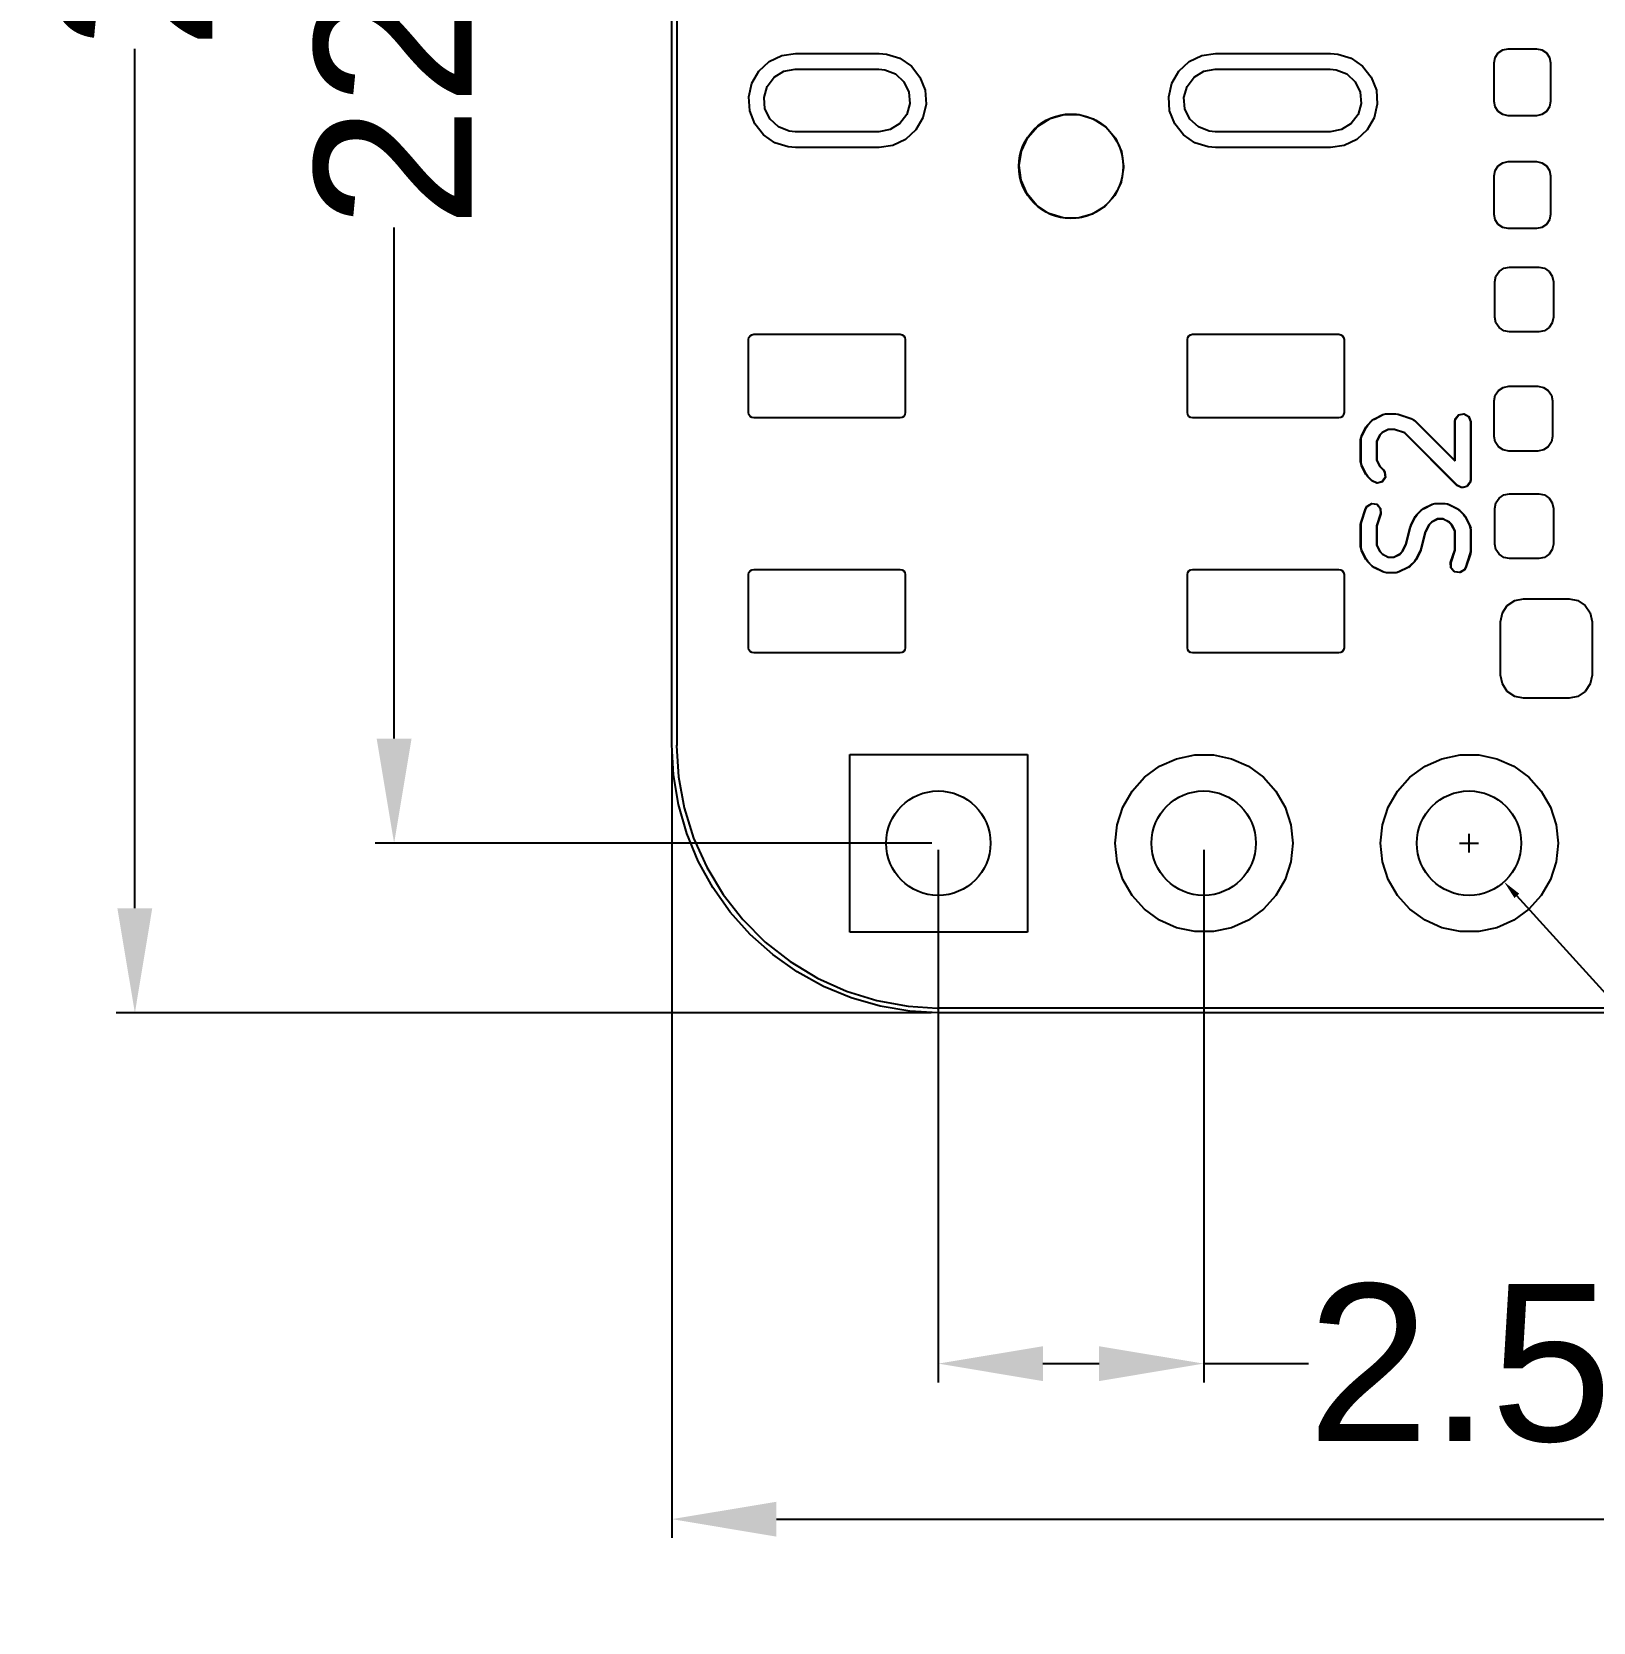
# Model space of a CAD drawing. Extents: x -4.6 to 74, y -9.9 to 22.
# Drawn here: x -4.64 to 10.27, y -9.88 to 5.31 of the extents above; entities that cross this region are included whole.
import ezdxf

# ---------------------------------------------------------------- set-up
doc = ezdxf.new("R2010")
doc.units = 0
doc.header["$MEASUREMENT"] = 0
doc.layers.get('0').update_dxf_attribs({"color": 252, "linetype": 'CONTINUOUS'})
doc.layers.add('BLACK', color=140, linetype='CONTINUOUS')
doc.layers.add('Tag', color=140, linetype='CONTINUOUS')
doc.layers.get('0').off()
doc.styles.add('KICADB', font='arial.ttf', dxfattribs={"height": 1.5})
doc.dimstyles.get("Standard").update_dxf_attribs({"dimtxt": 0.18, "dimasz": 0.18, "dimexe": 0.18, "dimexo": 0.0625, "dimgap": 0.09, "dimtad": 0, "dimtih": 1, "dimtoh": 1, "dimdec": 4, "dimzin": 0, "dimdsep": 46, "dimtxsty": 'Standard', "dimcen": 0.09, "dimadec": 0, "dimazin": 0, "dimtfac": 1, "dimtdec": 4, "dimtofl": 0, "dimtmove": 0, "dimatfit": 3, "dimfxl": 1, "dimtolj": 1, "dimtzin": 0, "dimarcsym": 0})

# ---------------------------------------------------------------- blocks, each defined once
blk = doc.blocks.new('Tang_Nano_9K_3672-F_Mask')
at = {"layer": 'BLACK', "linetype": 'Continuous'}
for p, q in [((3.95143, -3.65718), (3.95618, -3.6549)), ((3.95618, -3.6549), (3.96139, -3.65412)), ((3.96139, -3.65412), (3.99288, -3.65412)), ((3.99288, -3.65412), (3.99565, -3.65434)), ((3.99565, -3.65434), (4.00068, -3.65592)), ((4.00068, -3.65592), (4.00501, -3.65892)), ((4.1097, -3.65718), (4.11444, -3.6549)), ((4.11444, -3.6549), (4.11965, -3.65412)), ((4.11965, -3.65412), (4.16296, -3.65412)), ((4.16296, -3.65412), (4.16573, -3.65434)), ((4.16573, -3.65434), (4.17075, -3.65592)), ((4.17075, -3.65592), (4.17509, -3.65892)), ((4.22461, -3.65769), (4.22502, -3.65565)), ((4.22502, -3.65565), (4.22617, -3.65393)), ((4.22617, -3.65393), (4.2279, -3.65278)), ((4.2279, -3.65278), (4.22993, -3.65237)), ((4.22993, -3.65237), (4.24056, -3.65237)), ((4.24056, -3.65237), (4.24259, -3.65278)), ((4.24259, -3.65278), (4.24432, -3.65393)), ((4.24432, -3.65393), (4.24547, -3.65565)), ((4.24547, -3.65565), (4.24587, -3.65769)), ((3.94491, -3.66531), (3.94756, -3.66076)), ((3.94756, -3.66076), (3.95143, -3.65718)), ((4.00501, -3.65892), (4.00827, -3.66306)), ((4.10318, -3.66531), (4.10583, -3.66076)), ((4.10583, -3.66076), (4.1097, -3.65718)), ((4.17509, -3.65892), (4.17835, -3.66306)), ((4.22461, -3.67225), (4.22461, -3.65769)), ((4.24587, -3.65769), (4.24587, -3.67225)), ((3.94372, -3.67044), (3.94491, -3.66531)), ((4.00827, -3.66306), (4.01017, -3.66797)), ((4.01017, -3.66797), (4.01054, -3.67322)), ((4.10199, -3.67044), (4.10318, -3.66531)), ((4.17835, -3.66306), (4.18025, -3.66797)), ((4.18025, -3.66797), (4.18062, -3.67322)), ((3.9441, -3.6757), (3.94372, -3.67044)), ((4.01054, -3.67322), (4.00935, -3.67836)), ((4.10236, -3.6757), (4.10199, -3.67044)), ((4.18062, -3.67322), (4.17943, -3.67836)), ((4.22502, -3.67429), (4.22461, -3.67225)), ((4.24587, -3.67225), (4.24547, -3.67429)), ((3.946, -3.68061), (3.9441, -3.6757)), ((4.00935, -3.67836), (4.00671, -3.68291)), ((4.05256, -3.68165), (4.05728, -3.67867)), ((4.05728, -3.67867), (4.06265, -3.67713)), ((4.06265, -3.67713), (4.06823, -3.67717)), ((4.06823, -3.67717), (4.07358, -3.67877)), ((4.07358, -3.67877), (4.07826, -3.6818)), ((4.10426, -3.68061), (4.10236, -3.6757)), ((4.17943, -3.67836), (4.17679, -3.68291)), ((4.22617, -3.67601), (4.22502, -3.67429)), ((4.2279, -3.67716), (4.22617, -3.67601)), ((4.22993, -3.67757), (4.2279, -3.67716)), ((4.24056, -3.67757), (4.22993, -3.67757)), ((4.24259, -3.67716), (4.24056, -3.67757)), ((4.24432, -3.67601), (4.24259, -3.67716)), ((4.24547, -3.67429), (4.24432, -3.67601)), ((3.94926, -3.68475), (3.946, -3.68061)), ((3.95359, -3.68774), (3.94926, -3.68475)), ((4.00671, -3.68291), (4.00284, -3.68649)), ((4.0465, -3.69088), (4.04887, -3.68583)), ((4.04887, -3.68583), (4.05256, -3.68165)), ((4.07826, -3.6818), (4.08191, -3.68603)), ((4.08191, -3.68603), (4.08422, -3.69111)), ((4.10753, -3.68475), (4.10426, -3.68061)), ((4.11186, -3.68774), (4.10753, -3.68475)), ((4.17679, -3.68291), (4.17292, -3.68649)), ((3.95861, -3.68933), (3.95359, -3.68774)), ((3.96139, -3.68955), (3.95861, -3.68933)), ((3.99288, -3.68955), (3.96139, -3.68955)), ((3.99809, -3.68877), (3.99288, -3.68955)), ((4.00284, -3.68649), (3.99809, -3.68877)), ((4.04564, -3.6964), (4.0465, -3.69088)), ((4.08422, -3.69111), (4.08501, -3.69664)), ((4.11688, -3.68933), (4.11186, -3.68774)), ((4.11965, -3.68955), (4.11688, -3.68933)), ((4.16296, -3.68955), (4.11965, -3.68955)), ((4.16817, -3.68877), (4.16296, -3.68955)), ((4.17292, -3.68649), (4.16817, -3.68877)), ((4.04636, -3.70193), (4.04564, -3.6964)), ((4.085, -3.69712), (4.08408, -3.70262)), ((4.08501, -3.69664), (4.085, -3.69712)), ((4.22502, -3.69817), (4.22617, -3.69645)), ((4.22617, -3.69645), (4.2279, -3.6953)), ((4.2279, -3.6953), (4.22993, -3.69489)), ((4.22993, -3.69489), (4.24056, -3.69489)), ((4.24056, -3.69489), (4.24259, -3.6953)), ((4.24259, -3.6953), (4.24432, -3.69645)), ((4.24432, -3.69645), (4.24547, -3.69817)), ((4.04861, -3.70704), (4.04636, -3.70193)), ((4.08408, -3.70262), (4.08164, -3.70765)), ((4.22461, -3.70021), (4.22502, -3.69817)), ((4.22461, -3.71477), (4.22461, -3.70021)), ((4.24547, -3.69817), (4.24587, -3.70021)), ((4.24587, -3.70021), (4.24587, -3.71477)), ((4.0522, -3.71131), (4.04861, -3.70704)), ((4.08164, -3.70765), (4.0779, -3.71178)), ((4.05685, -3.71441), (4.0522, -3.71131)), ((4.06218, -3.71607), (4.05685, -3.71441)), ((4.07314, -3.7147), (4.06776, -3.71617)), ((4.0779, -3.71178), (4.07314, -3.7147)), ((4.22502, -3.71681), (4.22461, -3.71477)), ((4.24587, -3.71477), (4.24547, -3.71681)), ((4.06776, -3.71617), (4.06218, -3.71607)), ((4.22617, -3.71853), (4.22502, -3.71681)), ((4.2279, -3.71968), (4.22617, -3.71853)), ((4.22993, -3.72009), (4.2279, -3.71968)), ((4.24056, -3.72009), (4.22993, -3.72009)), ((4.24259, -3.71968), (4.24056, -3.72009)), ((4.24432, -3.71853), (4.24259, -3.71968)), ((4.24547, -3.71681), (4.24432, -3.71853)), ((4.22492, -3.74017), (4.22534, -3.73806)), ((4.22534, -3.73806), (4.22654, -3.73627)), ((4.22654, -3.73627), (4.22832, -3.73507)), ((4.22832, -3.73507), (4.23043, -3.73466)), ((4.23043, -3.73466), (4.24146, -3.73466)), ((4.24146, -3.73466), (4.24357, -3.73507)), ((4.24357, -3.73507), (4.24535, -3.73627)), ((4.24535, -3.73627), (4.24655, -3.73806)), ((4.24655, -3.73806), (4.24697, -3.74017)), ((4.22492, -3.75355), (4.22492, -3.74017)), ((4.24697, -3.74017), (4.24697, -3.75355)), ((4.22534, -3.75566), (4.22492, -3.75355)), ((4.22654, -3.75745), (4.22534, -3.75566)), ((4.22832, -3.75865), (4.22654, -3.75745)), ((4.24535, -3.75745), (4.24357, -3.75865)), ((4.24655, -3.75566), (4.24535, -3.75745)), ((4.24697, -3.75355), (4.24655, -3.75566)), ((3.94367, -3.76193), (3.94382, -3.76118)), ((3.94367, -3.78949), (3.94367, -3.76193)), ((3.94382, -3.76118), (3.94425, -3.76054)), ((3.94425, -3.76054), (3.94488, -3.76011)), ((3.94488, -3.76011), (3.94564, -3.75996)), ((3.94564, -3.75996), (4.00076, -3.75996)), ((4.00076, -3.75996), (4.00151, -3.76011)), ((4.00151, -3.76011), (4.00215, -3.76054)), ((4.00215, -3.76054), (4.00257, -3.76118)), ((4.00257, -3.76118), (4.00272, -3.76193)), ((4.00272, -3.76193), (4.00272, -3.78949)), ((4.10902, -3.76193), (4.10917, -3.76118)), ((4.10902, -3.78949), (4.10902, -3.76193)), ((4.10917, -3.76118), (4.1096, -3.76054)), ((4.1096, -3.76054), (4.11024, -3.76011)), ((4.11024, -3.76011), (4.11099, -3.75996)), ((4.11099, -3.75996), (4.16611, -3.75996)), ((4.16611, -3.75996), (4.16686, -3.76011)), ((4.16686, -3.76011), (4.1675, -3.76054)), ((4.1675, -3.76054), (4.16793, -3.76118)), ((4.16793, -3.76118), (4.16808, -3.76193)), ((4.16808, -3.76193), (4.16808, -3.78949)), ((4.23043, -3.75906), (4.22832, -3.75865)), ((4.24146, -3.75906), (4.23043, -3.75906)), ((4.24357, -3.75865), (4.24146, -3.75906)), ((4.22503, -3.78294), (4.22623, -3.78115)), ((4.22623, -3.78115), (4.22802, -3.77996)), ((4.22802, -3.77996), (4.23013, -3.77954)), ((4.23013, -3.77954), (4.24115, -3.77954)), ((4.24115, -3.77954), (4.24326, -3.77996)), ((4.24326, -3.77996), (4.24505, -3.78115)), ((4.24505, -3.78115), (4.24624, -3.78294)), ((4.22461, -3.78505), (4.22503, -3.78294)), ((4.22461, -3.79843), (4.22461, -3.78505)), ((4.24624, -3.78294), (4.24666, -3.78505)), ((4.24666, -3.78505), (4.24666, -3.79843)), ((3.94382, -3.79024), (3.94367, -3.78949)), ((3.94425, -3.79088), (3.94382, -3.79024)), ((3.94488, -3.79131), (3.94425, -3.79088)), ((3.94564, -3.79146), (3.94488, -3.79131)), ((4.00076, -3.79146), (3.94564, -3.79146)), ((4.00151, -3.79131), (4.00076, -3.79146)), ((4.00215, -3.79088), (4.00151, -3.79131)), ((4.00257, -3.79024), (4.00215, -3.79088)), ((4.00272, -3.78949), (4.00257, -3.79024)), ((4.10917, -3.79024), (4.10902, -3.78949)), ((4.1096, -3.79088), (4.10917, -3.79024)), ((4.11024, -3.79131), (4.1096, -3.79088)), ((4.11099, -3.79146), (4.11024, -3.79131)), ((4.16611, -3.79146), (4.11099, -3.79146)), ((4.16686, -3.79131), (4.16611, -3.79146)), ((4.1675, -3.79088), (4.16686, -3.79131)), ((4.16793, -3.79024), (4.1675, -3.79088)), ((4.16808, -3.78949), (4.16793, -3.79024)), ((4.22503, -3.80054), (4.22461, -3.79843)), ((4.24666, -3.79843), (4.24624, -3.80054)), ((4.22623, -3.80233), (4.22503, -3.80054)), ((4.22802, -3.80353), (4.22623, -3.80233)), ((4.23013, -3.80395), (4.22802, -3.80353)), ((4.24115, -3.80395), (4.23013, -3.80395)), ((4.24326, -3.80353), (4.24115, -3.80395)), ((4.24505, -3.80233), (4.24326, -3.80353)), ((4.24624, -3.80054), (4.24505, -3.80233)), ((4.22492, -3.8256), (4.22534, -3.82349)), ((4.22534, -3.82349), (4.22654, -3.8217)), ((4.22654, -3.8217), (4.22832, -3.82051)), ((4.22832, -3.82051), (4.23043, -3.82009)), ((4.23043, -3.82009), (4.24146, -3.82009)), ((4.24146, -3.82009), (4.24357, -3.82051)), ((4.24357, -3.82051), (4.24535, -3.8217)), ((4.24535, -3.8217), (4.24655, -3.82349)), ((4.24655, -3.82349), (4.24697, -3.8256)), ((4.22492, -3.83899), (4.22492, -3.8256)), ((4.24697, -3.8256), (4.24697, -3.83899)), ((4.22534, -3.8411), (4.22492, -3.83899)), ((4.22654, -3.84288), (4.22534, -3.8411)), ((4.24655, -3.8411), (4.24535, -3.84288)), ((4.24697, -3.83899), (4.24655, -3.8411)), ((4.22832, -3.84408), (4.22654, -3.84288)), ((4.23043, -3.8445), (4.22832, -3.84408)), ((4.24146, -3.8445), (4.23043, -3.8445)), ((4.24357, -3.84408), (4.24146, -3.8445)), ((4.24535, -3.84288), (4.24357, -3.84408)), ((3.94367, -3.85051), (3.94382, -3.84976)), ((3.94367, -3.87807), (3.94367, -3.85051)), ((3.94382, -3.84976), (3.94425, -3.84912)), ((3.94425, -3.84912), (3.94488, -3.84869)), ((3.94488, -3.84869), (3.94564, -3.84854)), ((3.94564, -3.84854), (4.00076, -3.84854)), ((4.00076, -3.84854), (4.00151, -3.84869)), ((4.00151, -3.84869), (4.00215, -3.84912)), ((4.00215, -3.84912), (4.00257, -3.84976)), ((4.00257, -3.84976), (4.00272, -3.85051)), ((4.00272, -3.85051), (4.00272, -3.87807)), ((4.10902, -3.85051), (4.10917, -3.84976)), ((4.10902, -3.87807), (4.10902, -3.85051)), ((4.10917, -3.84976), (4.1096, -3.84912)), ((4.1096, -3.84912), (4.11024, -3.84869)), ((4.11024, -3.84869), (4.11099, -3.84854)), ((4.11099, -3.84854), (4.16611, -3.84854)), ((4.16611, -3.84854), (4.16686, -3.84869)), ((4.16686, -3.84869), (4.1675, -3.84912)), ((4.1675, -3.84912), (4.16793, -3.84976)), ((4.16793, -3.84976), (4.16808, -3.85051)), ((4.16808, -3.85051), (4.16808, -3.87807)), ((4.2324, -3.86031), (4.2357, -3.85966)), ((4.2357, -3.85966), (4.25292, -3.85966)), ((4.25292, -3.85966), (4.25622, -3.86031)), ((4.22709, -3.86827), (4.22774, -3.86497)), ((4.22774, -3.86497), (4.22961, -3.86218)), ((4.22961, -3.86218), (4.2324, -3.86031)), ((4.25622, -3.86031), (4.25901, -3.86218)), ((4.25901, -3.86218), (4.26088, -3.86497)), ((4.26088, -3.86497), (4.26154, -3.86827)), ((4.22709, -3.88844), (4.22709, -3.86827)), ((4.26154, -3.86827), (4.26154, -3.88844)), ((3.94382, -3.87882), (3.94367, -3.87807)), ((3.94425, -3.87946), (3.94382, -3.87882)), ((3.94488, -3.87989), (3.94425, -3.87946)), ((3.94564, -3.88004), (3.94488, -3.87989)), ((4.00076, -3.88004), (3.94564, -3.88004)), ((4.00151, -3.87989), (4.00076, -3.88004)), ((4.00215, -3.87946), (4.00151, -3.87989)), ((4.00257, -3.87882), (4.00215, -3.87946)), ((4.00272, -3.87807), (4.00257, -3.87882)), ((4.10917, -3.87882), (4.10902, -3.87807)), ((4.1096, -3.87946), (4.10917, -3.87882)), ((4.11024, -3.87989), (4.1096, -3.87946)), ((4.11099, -3.88004), (4.11024, -3.87989)), ((4.16611, -3.88004), (4.11099, -3.88004)), ((4.16686, -3.87989), (4.16611, -3.88004)), ((4.1675, -3.87946), (4.16686, -3.87989)), ((4.16793, -3.87882), (4.1675, -3.87946)), ((4.16808, -3.87807), (4.16793, -3.87882)), ((4.22774, -3.89174), (4.22709, -3.88844)), ((4.26154, -3.88844), (4.26088, -3.89174)), ((4.22961, -3.89453), (4.22774, -3.89174)), ((4.2324, -3.8964), (4.22961, -3.89453)), ((4.25901, -3.89453), (4.25622, -3.8964)), ((4.26088, -3.89174), (4.25901, -3.89453)), ((4.2357, -3.89706), (4.2324, -3.8964)), ((4.25292, -3.89706), (4.2357, -3.89706)), ((4.25622, -3.8964), (4.25292, -3.89706)), ((3.98186, -3.98522), (3.98186, -3.91829)), ((3.98186, -3.91829), (4.04879, -3.91829)), ((4.04879, -3.91829), (4.04879, -3.98522)), ((4.10498, -3.91993), (4.11182, -3.91847)), ((4.11182, -3.91847), (4.11882, -3.91847)), ((4.11882, -3.91847), (4.12566, -3.91993)), ((4.20498, -3.91993), (4.21183, -3.91847)), ((4.21183, -3.91847), (4.21882, -3.91847)), ((4.21882, -3.91847), (4.22566, -3.91993)), ((4.09293, -3.92689), (4.09859, -3.92277)), ((4.09859, -3.92277), (4.10498, -3.91993)), ((4.12566, -3.91993), (4.13206, -3.92277)), ((4.13206, -3.92277), (4.13772, -3.92689)), ((4.19293, -3.92689), (4.19859, -3.92277)), ((4.19859, -3.92277), (4.20498, -3.91993)), ((4.22566, -3.91993), (4.23206, -3.92277)), ((4.23206, -3.92277), (4.23772, -3.92689)), ((4.08825, -3.93209), (4.09293, -3.92689)), ((4.13772, -3.92689), (4.1424, -3.93209)), ((4.18825, -3.93209), (4.19293, -3.92689)), ((4.23772, -3.92689), (4.2424, -3.93209)), ((4.08475, -3.93814), (4.08825, -3.93209)), ((4.1424, -3.93209), (4.14589, -3.93814)), ((4.18475, -3.93814), (4.18825, -3.93209)), ((4.2424, -3.93209), (4.24589, -3.93814)), ((4.08259, -3.9448), (4.08475, -3.93814)), ((4.14589, -3.93814), (4.14806, -3.9448)), ((4.18259, -3.9448), (4.18475, -3.93814)), ((4.24589, -3.93814), (4.24806, -3.9448)), ((4.08186, -3.95176), (4.08259, -3.9448)), ((4.14806, -3.9448), (4.14879, -3.95176)), ((4.18186, -3.95176), (4.18259, -3.9448)), ((4.24806, -3.9448), (4.24879, -3.95176)), ((4.08259, -3.95871), (4.08186, -3.95176)), ((4.14879, -3.95176), (4.14806, -3.95871)), ((4.18259, -3.95871), (4.18186, -3.95176)), ((4.24879, -3.95176), (4.24806, -3.95871)), ((4.08475, -3.96537), (4.08259, -3.95871)), ((4.14806, -3.95871), (4.14589, -3.96537)), ((4.18475, -3.96537), (4.18259, -3.95871)), ((4.24806, -3.95871), (4.24589, -3.96537)), ((4.08825, -3.97143), (4.08475, -3.96537)), ((4.14589, -3.96537), (4.1424, -3.97143)), ((4.18825, -3.97143), (4.18475, -3.96537)), ((4.24589, -3.96537), (4.2424, -3.97143)), ((4.09293, -3.97662), (4.08825, -3.97143)), ((4.1424, -3.97143), (4.13772, -3.97662)), ((4.19293, -3.97662), (4.18825, -3.97143)), ((4.2424, -3.97143), (4.23772, -3.97662)), ((4.09859, -3.98074), (4.09293, -3.97662)), ((4.13772, -3.97662), (4.13206, -3.98074)), ((4.19859, -3.98074), (4.19293, -3.97662)), ((4.23772, -3.97662), (4.23206, -3.98074)), ((4.04879, -3.98522), (3.98186, -3.98522)), ((4.10498, -3.98358), (4.09859, -3.98074)), ((4.11182, -3.98504), (4.10498, -3.98358)), ((4.11882, -3.98504), (4.11182, -3.98504)), ((4.12566, -3.98358), (4.11882, -3.98504)), ((4.13206, -3.98074), (4.12566, -3.98358)), ((4.20498, -3.98358), (4.19859, -3.98074)), ((4.21183, -3.98504), (4.20498, -3.98358)), ((4.21882, -3.98504), (4.21183, -3.98504)), ((4.22566, -3.98358), (4.21882, -3.98504)), ((4.23206, -3.98074), (4.22566, -3.98358))]:
    blk.add_line(p, q, dxfattribs=at)
blk = doc.blocks.new('Tang_Nano_9K_3672-F_Silkscreen')
at = {"layer": 'BLACK', "linetype": 'Continuous'}
for p, q in [((4.17705, -3.79417), (4.17873, -3.79248)), ((4.17873, -3.79248), (4.17946, -3.79198)), ((4.17946, -3.79198), (4.1795, -3.79193)), ((4.1795, -3.79193), (4.18288, -3.79024)), ((4.18288, -3.79024), (4.18386, -3.78995)), ((4.18386, -3.78995), (4.18403, -3.78999)), ((4.18403, -3.78999), (4.1842, -3.78993)), ((4.1842, -3.78993), (4.18757, -3.78993)), ((4.18757, -3.78993), (4.18844, -3.79009)), ((4.18844, -3.79009), (4.1885, -3.79008)), ((4.1885, -3.79008), (4.19357, -3.79177)), ((4.19357, -3.79177), (4.19447, -3.79226)), ((4.19447, -3.79226), (4.19456, -3.79241)), ((4.19456, -3.79241), (4.19472, -3.79248)), ((4.19472, -3.79248), (4.20993, -3.80769)), ((4.20993, -3.79289), (4.2101, -3.79188)), ((4.20993, -3.80769), (4.20993, -3.79289)), ((4.2101, -3.79188), (4.2114, -3.79033)), ((4.2114, -3.79033), (4.21339, -3.78998)), ((4.21339, -3.78998), (4.21514, -3.79099)), ((4.21514, -3.79099), (4.21583, -3.79289)), ((4.21583, -3.79289), (4.21583, -3.81482)), ((4.17449, -3.79963), (4.17467, -3.79862)), ((4.17449, -3.80807), (4.17449, -3.79963)), ((4.17467, -3.79862), (4.17479, -3.79849)), ((4.17479, -3.79849), (4.17481, -3.79831)), ((4.17481, -3.79831), (4.17649, -3.79494)), ((4.17649, -3.79494), (4.17702, -3.79423)), ((4.17702, -3.79423), (4.17705, -3.79417)), ((4.18156, -3.79801), (4.1804, -3.80033)), ((4.18257, -3.797), (4.18156, -3.79801)), ((4.18489, -3.79584), (4.18257, -3.797)), ((4.18709, -3.79584), (4.18489, -3.79584)), ((4.19104, -3.79715), (4.18709, -3.79584)), ((4.21079, -3.81691), (4.19104, -3.79715)), ((4.1804, -3.80033), (4.1804, -3.80737)), ((4.17455, -3.80824), (4.17449, -3.80807)), ((4.17451, -3.80841), (4.17455, -3.80824)), ((4.17481, -3.80939), (4.17451, -3.80841)), ((4.17649, -3.81277), (4.17481, -3.80939)), ((4.1804, -3.80737), (4.18156, -3.8097)), ((4.18156, -3.8097), (4.18291, -3.81104)), ((4.18291, -3.81104), (4.1835, -3.81188)), ((4.1835, -3.81188), (4.18367, -3.8139)), ((4.17654, -3.81281), (4.17649, -3.81277)), ((4.17705, -3.81353), (4.17654, -3.81281)), ((4.17873, -3.81522), (4.17705, -3.81353)), ((4.18056, -3.81607), (4.17873, -3.81522)), ((4.18251, -3.81555), (4.18056, -3.81607)), ((4.18367, -3.8139), (4.18251, -3.81555)), ((4.2116, -3.81728), (4.21079, -3.81691)), ((4.21237, -3.81773), (4.2116, -3.81728)), ((4.2125, -3.8177), (4.21237, -3.81773)), ((4.21262, -3.81776), (4.2125, -3.8177)), ((4.21348, -3.81753), (4.21262, -3.81776)), ((4.21436, -3.81738), (4.21348, -3.81753)), ((4.21444, -3.81727), (4.21436, -3.81738)), ((4.21457, -3.81724), (4.21444, -3.81727)), ((4.21508, -3.81651), (4.21457, -3.81724)), ((4.21565, -3.81583), (4.21508, -3.81651)), ((4.21569, -3.81565), (4.21565, -3.81583)), ((4.21573, -3.81558), (4.21569, -3.81565)), ((4.21583, -3.81482), (4.21572, -3.81545)), ((4.21572, -3.81545), (4.21573, -3.81558)), ((4.17682, -3.8248), (4.17854, -3.82374)), ((4.17854, -3.82374), (4.18054, -3.82403)), ((4.20144, -3.82399), (4.20242, -3.8237)), ((4.20242, -3.8237), (4.20259, -3.82374)), ((4.20259, -3.82374), (4.20276, -3.82368)), ((4.20276, -3.82368), (4.20613, -3.82368)), ((4.20613, -3.82368), (4.20714, -3.82386)), ((4.20714, -3.82386), (4.20728, -3.82397)), ((4.17465, -3.83076), (4.17633, -3.8257)), ((4.17633, -3.8257), (4.17682, -3.8248)), ((4.18194, -3.82756), (4.1804, -3.83217)), ((4.18054, -3.82403), (4.18188, -3.82555)), ((4.18188, -3.82555), (4.18194, -3.82756)), ((4.19337, -3.83206), (4.19505, -3.82869)), ((4.19505, -3.82869), (4.19558, -3.82798)), ((4.19558, -3.82798), (4.19561, -3.82792)), ((4.19561, -3.82792), (4.19729, -3.82623)), ((4.19729, -3.82623), (4.19802, -3.82572)), ((4.19802, -3.82572), (4.19806, -3.82568)), ((4.19806, -3.82568), (4.20144, -3.82399)), ((4.20345, -3.82958), (4.20113, -3.83075)), ((4.20543, -3.82958), (4.20345, -3.82958)), ((4.20776, -3.83075), (4.20543, -3.82958)), ((4.20728, -3.82397), (4.20745, -3.82399)), ((4.20745, -3.82399), (4.21083, -3.82568)), ((4.21083, -3.82568), (4.21153, -3.8262)), ((4.21153, -3.8262), (4.21159, -3.82623)), ((4.21159, -3.82623), (4.21328, -3.82792)), ((4.21328, -3.82792), (4.21379, -3.82864)), ((4.21379, -3.82864), (4.21383, -3.82869)), ((4.21383, -3.82869), (4.21552, -3.83206)), ((4.17449, -3.83169), (4.17465, -3.83082)), ((4.17449, -3.84013), (4.17449, -3.83169)), ((4.17465, -3.83082), (4.17465, -3.83076)), ((4.1804, -3.83217), (4.1804, -3.83943)), ((4.19153, -3.8391), (4.19314, -3.83266)), ((4.19314, -3.83266), (4.19335, -3.8322)), ((4.19335, -3.8322), (4.19337, -3.83206)), ((4.19879, -3.83441), (4.19718, -3.84085)), ((4.20012, -3.83175), (4.19879, -3.83441)), ((4.20113, -3.83075), (4.20012, -3.83175)), ((4.20877, -3.83175), (4.20776, -3.83075)), ((4.20993, -3.83408), (4.20877, -3.83175)), ((4.20993, -3.84134), (4.20993, -3.83408)), ((4.21552, -3.83206), (4.21581, -3.83304)), ((4.21581, -3.83304), (4.21577, -3.83321)), ((4.21577, -3.83321), (4.21583, -3.83338)), ((4.21583, -3.83338), (4.21583, -3.84182)), ((4.17455, -3.8403), (4.17449, -3.84013)), ((4.17451, -3.84047), (4.17455, -3.8403)), ((4.17481, -3.84145), (4.17451, -3.84047)), ((4.17649, -3.84482), (4.17481, -3.84145)), ((4.1804, -3.83943), (4.18156, -3.84175)), ((4.18156, -3.84175), (4.18257, -3.84276)), ((4.1892, -3.84276), (4.19021, -3.84175)), ((4.19021, -3.84175), (4.19153, -3.8391)), ((4.19696, -3.84145), (4.19527, -3.84482)), ((4.19698, -3.84131), (4.19696, -3.84145)), ((4.19718, -3.84085), (4.19698, -3.84131)), ((4.20839, -3.84594), (4.20993, -3.84134)), ((4.21583, -3.84182), (4.21568, -3.84269)), ((4.17654, -3.84487), (4.17649, -3.84482)), ((4.17705, -3.84559), (4.17654, -3.84487)), ((4.17873, -3.84728), (4.17705, -3.84559)), ((4.17879, -3.84731), (4.17873, -3.84728)), ((4.1795, -3.84783), (4.17879, -3.84731)), ((4.18288, -3.84952), (4.1795, -3.84783)), ((4.18257, -3.84276), (4.18489, -3.84393)), ((4.18489, -3.84393), (4.18687, -3.84393)), ((4.18687, -3.84393), (4.1892, -3.84276)), ((4.19227, -3.84783), (4.18889, -3.84952)), ((4.19231, -3.84779), (4.19227, -3.84783)), ((4.19303, -3.84728), (4.19231, -3.84779)), ((4.19472, -3.84559), (4.19303, -3.84728)), ((4.19475, -3.84553), (4.19472, -3.84559)), ((4.19527, -3.84482), (4.19475, -3.84553)), ((4.20845, -3.84796), (4.20839, -3.84594)), ((4.21399, -3.84781), (4.21351, -3.84871)), ((4.21568, -3.84275), (4.21399, -3.84781)), ((4.21568, -3.84269), (4.21568, -3.84275)), ((4.18305, -3.84954), (4.18288, -3.84952)), ((4.18319, -3.84965), (4.18305, -3.84954)), ((4.1842, -3.84983), (4.18319, -3.84965)), ((4.18757, -3.84983), (4.1842, -3.84983)), ((4.18774, -3.84977), (4.18757, -3.84983)), ((4.18791, -3.84981), (4.18774, -3.84977)), ((4.18889, -3.84952), (4.18791, -3.84981)), ((4.20979, -3.84948), (4.20845, -3.84796)), ((4.21178, -3.84977), (4.20979, -3.84948)), ((4.21351, -3.84871), (4.21178, -3.84977))]:
    blk.add_line(p, q, dxfattribs=at)
blk = doc.blocks.new('*D6')
at = {"layer": 'Tag', "color": 0, "linetype": 'Continuous', "lineweight": -2, "transparency": 16777216}
for p, q in [((3.969, 21.911), (-3.839, 21.911)), ((-3.659, 20.911), (-3.659, 12.7)), ((-3.659, -3.064), (-3.659, 5.147)), ((3.953, -4.064), (-3.839, -4.064))]:
    blk.add_line(p, q, dxfattribs=at)
at = {"layer": 'Tag', "color": 0, "linetype": 'Continuous', "transparency": 16777216}
for points in [[(-3.826, 20.911), (-3.493, 20.911), (-3.659, 21.911)], [(-3.826, -3.064), (-3.493, -3.064), (-3.659, -4.064)]]:
    blk.add_solid(points, dxfattribs=at)
at = {"layer": 'Tag', "color": 0, "linetype": 'Continuous', "transparency": 16777216, "insert": (-3.659, 8.924), "char_height": 1.5, "attachment_point": 5, "rotation": 90, "style": 'KICADB'}
blk.add_mtext('\\A1;26.0mm', dxfattribs=at)
blk = doc.blocks.new('*D7')
at = {"layer": 'Tag', "color": 0, "linetype": 'Continuous', "lineweight": -2, "transparency": 16777216}
for p, q in [((3.955, 20.375), (-1.362, 20.375)), ((-1.182, 19.375), (-1.182, 14.491)), ((-1.182, -1.442), (-1.182, 3.442)), ((3.955, -2.442), (-1.362, -2.442))]:
    blk.add_line(p, q, dxfattribs=at)
at = {"layer": 'Tag', "color": 0, "linetype": 'Continuous', "transparency": 16777216}
for points in [[(-1.349, 19.375), (-1.015, 19.375), (-1.182, 20.375)], [(-1.349, -1.442), (-1.015, -1.442), (-1.182, -2.442)]]:
    blk.add_solid(points, dxfattribs=at)
at = {"layer": 'Tag', "color": 0, "linetype": 'Continuous', "transparency": 16777216, "insert": (-1.182, 8.967), "char_height": 1.5, "attachment_point": 5, "rotation": 90, "style": 'KICADB'}
blk.add_mtext('\\A1;22.8169mm', dxfattribs=at)
blk = doc.blocks.new('*D8')
at = {"layer": 'Tag', "color": 0, "linetype": 'Continuous', "lineweight": -2, "transparency": 16777216}
for p, q in [((1.471, -1.566), (1.471, -9.08)), ((71.433, -1.566), (71.433, -9.08)), ((2.471, -8.9), (32.694, -8.9)), ((70.433, -8.9), (40.21, -8.9))]:
    blk.add_line(p, q, dxfattribs=at)
at = {"layer": 'Tag', "color": 0, "linetype": 'Continuous', "transparency": 16777216}
for points in [[(2.471, -8.734), (2.471, -9.067), (1.471, -8.9)], [(70.433, -8.734), (70.433, -9.067), (71.433, -8.9)]]:
    blk.add_solid(points, dxfattribs=at)
at = {"layer": 'Tag', "color": 0, "linetype": 'Continuous', "transparency": 16777216, "insert": (36.452, -8.9), "char_height": 1.5, "attachment_point": 5, "style": 'KICADB'}
blk.add_mtext('\\A1;70.0mm', dxfattribs=at)
blk = doc.blocks.new('*D9')
at = {"layer": 'Tag', "color": 0, "linetype": 'Continuous', "lineweight": -2, "transparency": 16777216}
for p, q in [((4.017, -2.504), (4.017, -7.594)), ((6.553, -2.504), (6.553, -7.594)), ((5.017, -7.414), (5.553, -7.414)), ((6.553, -7.414), (7.553, -7.414))]:
    blk.add_line(p, q, dxfattribs=at)
at = {"layer": 'Tag', "color": 0, "linetype": 'Continuous', "transparency": 16777216}
for points in [[(5.017, -7.248), (5.017, -7.581), (4.017, -7.414)], [(5.553, -7.248), (5.553, -7.581), (6.553, -7.414)]]:
    blk.add_solid(points, dxfattribs=at)
at = {"layer": 'Tag', "color": 0, "linetype": 'Continuous', "transparency": 16777216, "insert": (11.329, -7.414), "char_height": 1.5, "attachment_point": 5, "style": 'KICADB'}
blk.add_mtext('\\A1;2.54mm', dxfattribs=at)
blk = doc.blocks.new('*D10')
at = {"layer": 'Tag', "color": 0, "linetype": 'Continuous', "lineweight": -2, "transparency": 16777216}
for p, q in [((9.088, -2.532), (9.088, -2.352)), ((8.998, -2.442), (9.178, -2.442)), ((11.763, -5.388), (9.544, -2.944)), ((11.943, -5.388), (11.763, -5.388))]:
    blk.add_line(p, q, dxfattribs=at)
at = {"layer": 'Tag', "color": 0, "linetype": 'Continuous', "transparency": 16777216}
blk.add_solid([(9.567, -2.924), (9.522, -2.965), (9.423, -2.811)], dxfattribs=at)
at = {"layer": 'Tag', "color": 0, "linetype": 'Continuous', "transparency": 16777216, "insert": (16.552, -5.388), "char_height": 1.5, "attachment_point": 5, "style": 'KICADB'}
blk.add_mtext('\\A1;Ø=1.0mm', dxfattribs=at)

msp = doc.modelspace()

# ---------------------------------------------------------------- linework, layer by layer
at = {"layer": 'BLACK', "linetype": 'Continuous'}
for p, q in [((1.47099, -1.50338), (1.47099, 19.401)), ((1.52068, 19.401), (1.52068, -1.50338)), ((2.38247, 4.78947), (2.44889, 4.87693)), ((2.44889, 4.87693), (2.54219, 4.93423)), ((2.54219, 4.93423), (2.65019, 4.95451)), ((2.65019, 4.95451), (3.44853, 4.95451)), ((3.44853, 4.95451), (3.50684, 4.94868)), ((3.50684, 4.94868), (3.6085, 4.90812)), ((3.6085, 4.90812), (3.68887, 4.83358)), ((6.39496, 4.78947), (6.46138, 4.87693)), ((6.46138, 4.87693), (6.55467, 4.93423)), ((6.55467, 4.93423), (6.66242, 4.95451)), ((6.66242, 4.95451), (7.76042, 4.95451)), ((7.76042, 4.95451), (7.81848, 4.94868)), ((7.81848, 4.94868), (7.9204, 4.90812)), ((7.9204, 4.90812), (8.00076, 4.83358)), ((2.35205, 4.68426), (2.38247, 4.78947)), ((3.68887, 4.83358), (3.73704, 4.73496)), ((3.73704, 4.73496), (3.74667, 4.62569)), ((6.36453, 4.68426), (6.39496, 4.78947)), ((8.00076, 4.83358), (8.04893, 4.73496)), ((8.04893, 4.73496), (8.05856, 4.62569)), ((2.36143, 4.57499), (2.35205, 4.68426)), ((2.4096, 4.47637), (2.36143, 4.57499)), ((3.74667, 4.62569), (3.71599, 4.52048)), ((6.37391, 4.57499), (6.36453, 4.68426)), ((6.42208, 4.47637), (6.37391, 4.57499)), ((8.05856, 4.62569), (8.02789, 4.52048)), ((2.48996, 4.40183), (2.4096, 4.47637)), ((3.64982, 4.43327), (3.55627, 4.37572)), ((3.71599, 4.52048), (3.64982, 4.43327)), ((6.50245, 4.40183), (6.42208, 4.47637)), ((7.96147, 4.43327), (7.86817, 4.37572)), ((8.02789, 4.52048), (7.96147, 4.43327)), ((2.59188, 4.36127), (2.48996, 4.40183)), ((2.65019, 4.35544), (2.59188, 4.36127)), ((3.44853, 4.35544), (2.65019, 4.35544)), ((3.55627, 4.37572), (3.44853, 4.35544)), ((6.60436, 4.36127), (6.50245, 4.40183)), ((6.66242, 4.35544), (6.60436, 4.36127)), ((7.76042, 4.35544), (6.66242, 4.35544)), ((7.86817, 4.37572), (7.76042, 4.35544)), ((8.06085, 1.44856), (8.10344, 1.534)), ((8.10344, 1.534), (8.11687, 1.552)), ((8.11687, 1.552), (8.11764, 1.55352)), ((8.11764, 1.55352), (8.16023, 1.59636)), ((8.16023, 1.59636), (8.17873, 1.60904)), ((8.17873, 1.60904), (8.17975, 1.61031)), ((8.17975, 1.61031), (8.26544, 1.65315)), ((8.26544, 1.65315), (8.29028, 1.66051)), ((8.29028, 1.66051), (8.29459, 1.65949)), ((8.29459, 1.65949), (8.2989, 1.66101)), ((8.2989, 1.66101), (8.38434, 1.66101)), ((8.38434, 1.66101), (8.4064, 1.65696)), ((8.4064, 1.65696), (8.40792, 1.65721)), ((8.40792, 1.65721), (8.53645, 1.61436)), ((8.53645, 1.61436), (8.55927, 1.60194)), ((8.55927, 1.60194), (8.56155, 1.59814)), ((8.56155, 1.59814), (8.56561, 1.59636)), ((8.56561, 1.59636), (8.95121, 1.21076)), ((8.95121, 1.58597), (8.95552, 1.61158)), ((8.95121, 1.21076), (8.95121, 1.58597)), ((8.95552, 1.61158), (8.98848, 1.65087)), ((8.98848, 1.65087), (9.03893, 1.65975)), ((9.03893, 1.65975), (9.0833, 1.63414)), ((9.0833, 1.63414), (9.10079, 1.58597)), ((9.10079, 1.58597), (9.10079, 1.03)), ((8.05273, 1.4151), (8.0573, 1.4407)), ((8.05273, 1.20112), (8.05273, 1.4151)), ((8.0573, 1.4407), (8.06034, 1.444)), ((8.06034, 1.444), (8.06085, 1.44856)), ((8.23197, 1.45617), (8.20257, 1.39735)), ((8.20257, 1.39735), (8.20257, 1.21887)), ((8.25758, 1.48177), (8.23197, 1.45617)), ((8.3164, 1.51118), (8.25758, 1.48177)), ((8.37217, 1.51118), (8.3164, 1.51118)), ((8.47231, 1.47797), (8.37217, 1.51118)), ((8.97302, 0.97701), (8.47231, 1.47797)), ((8.20257, 1.21887), (8.23197, 1.1598)), ((8.05425, 1.19681), (8.05273, 1.20112)), ((8.05324, 1.1925), (8.05425, 1.19681)), ((8.06085, 1.16766), (8.05324, 1.1925)), ((8.10344, 1.08197), (8.06085, 1.16766)), ((8.10471, 1.08096), (8.10344, 1.08197)), ((8.11764, 1.0627), (8.10471, 1.08096)), ((8.23197, 1.1598), (8.2662, 1.12583)), ((8.2662, 1.12583), (8.28116, 1.10453)), ((8.28116, 1.10453), (8.28547, 1.05332)), ((8.16023, 1.01986), (8.11764, 1.0627)), ((8.20662, 0.99831), (8.16023, 1.01986)), ((8.25606, 1.01149), (8.20662, 0.99831)), ((8.28547, 1.05332), (8.25606, 1.01149)), ((8.99355, 0.96763), (8.97302, 0.97701)), ((9.01307, 0.95622), (8.99355, 0.96763)), ((9.01637, 0.95698), (9.01307, 0.95622)), ((9.01941, 0.95546), (9.01637, 0.95698)), ((9.04121, 0.96129), (9.01941, 0.95546)), ((9.06352, 0.9651), (9.04121, 0.96129)), ((9.06555, 0.96788), (9.06352, 0.9651)), ((9.06885, 0.96865), (9.06555, 0.96788)), ((9.08178, 0.98715), (9.06885, 0.96865)), ((9.09623, 1.00439), (9.08178, 0.98715)), ((9.09724, 1.00896), (9.09623, 1.00439)), ((9.09826, 1.01073), (9.09724, 1.00896)), ((9.10079, 1.03), (9.098, 1.01403)), ((9.098, 1.01403), (9.09826, 1.01073)), ((8.09938, 0.75417), (8.1118, 0.77698)), ((8.1118, 0.77698), (8.15541, 0.80386)), ((8.15541, 0.80386), (8.20611, 0.7965)), ((8.20611, 0.7965), (8.24009, 0.75797)), ((8.65028, 0.75467), (8.73597, 0.79752)), ((8.73597, 0.79752), (8.76082, 0.80487)), ((8.76082, 0.80487), (8.76513, 0.80386)), ((8.76513, 0.80386), (8.76944, 0.80538)), ((8.76944, 0.80538), (8.85488, 0.80538)), ((8.85488, 0.80538), (8.88048, 0.80081)), ((8.88048, 0.80081), (8.88403, 0.79803)), ((8.88403, 0.79803), (8.88834, 0.79752)), ((8.88834, 0.79752), (8.97403, 0.75467)), ((8.05273, 0.60231), (8.05679, 0.62436)), ((8.05679, 0.62588), (8.09938, 0.75417)), ((8.05679, 0.62436), (8.05679, 0.62588)), ((8.24161, 0.70701), (8.20257, 0.59014)), ((8.24009, 0.75797), (8.24161, 0.70701)), ((8.53138, 0.59293), (8.57397, 0.67836)), ((8.57397, 0.67836), (8.58741, 0.69636)), ((8.58741, 0.69636), (8.58817, 0.69788)), ((8.58817, 0.69788), (8.63076, 0.74073)), ((8.63076, 0.74073), (8.64927, 0.75366)), ((8.64927, 0.75366), (8.65028, 0.75467)), ((8.72812, 0.62614), (8.70251, 0.60079)), ((8.78693, 0.6558), (8.72812, 0.62614)), ((8.83713, 0.6558), (8.78693, 0.6558)), ((8.8962, 0.62614), (8.83713, 0.6558)), ((8.92181, 0.60079), (8.8962, 0.62614)), ((8.97403, 0.75467), (8.99178, 0.74149)), ((8.99178, 0.74149), (8.9933, 0.74073)), ((8.9933, 0.74073), (9.03614, 0.69788)), ((9.03614, 0.69788), (9.04907, 0.67963)), ((9.04907, 0.67963), (9.05009, 0.67836)), ((9.05009, 0.67836), (9.09293, 0.59293)), ((8.05273, 0.38833), (8.05273, 0.60231)), ((8.20257, 0.59014), (8.20257, 0.40608)), ((8.48473, 0.41445), (8.52555, 0.57772)), ((8.52555, 0.57772), (8.53088, 0.58938)), ((8.53088, 0.58938), (8.53138, 0.59293)), ((8.66879, 0.53335), (8.62797, 0.37008)), ((8.70251, 0.60079), (8.66879, 0.53335)), ((8.95121, 0.54172), (8.92181, 0.60079)), ((8.95121, 0.35766), (8.95121, 0.54172)), ((9.09293, 0.59293), (9.10028, 0.56808)), ((9.10028, 0.56808), (9.09927, 0.56377)), ((9.09927, 0.56377), (9.10079, 0.55946)), ((9.10079, 0.55946), (9.10079, 0.34549)), ((8.05425, 0.38402), (8.05273, 0.38833)), ((8.05324, 0.37971), (8.05425, 0.38402)), ((8.06085, 0.35487), (8.05324, 0.37971)), ((8.10344, 0.26943), (8.06085, 0.35487)), ((8.20257, 0.40608), (8.23197, 0.34726)), ((8.23197, 0.34726), (8.25758, 0.32166)), ((8.25758, 0.32166), (8.3164, 0.292)), ((8.36659, 0.292), (8.42566, 0.32166)), ((8.42566, 0.32166), (8.45127, 0.34726)), ((8.45127, 0.34726), (8.48473, 0.41445)), ((8.6224, 0.35487), (8.57955, 0.26943)), ((8.6229, 0.35842), (8.6224, 0.35487)), ((8.62797, 0.37008), (8.6229, 0.35842)), ((8.91217, 0.24104), (8.95121, 0.35766)), ((9.09699, 0.32191), (9.05414, 0.19363)), ((9.10079, 0.34549), (9.09699, 0.32343)), ((9.09699, 0.32343), (9.09699, 0.32191)), ((8.10471, 0.26817), (8.10344, 0.26943)), ((8.11764, 0.24991), (8.10471, 0.26817)), ((8.16023, 0.20707), (8.11764, 0.24991)), ((8.16175, 0.20631), (8.16023, 0.20707)), ((8.17975, 0.19312), (8.16175, 0.20631)), ((8.26544, 0.15028), (8.17975, 0.19312)), ((8.3164, 0.292), (8.36659, 0.292)), ((8.5035, 0.19312), (8.4178, 0.15028)), ((8.50451, 0.19414), (8.5035, 0.19312)), ((8.52276, 0.20707), (8.50451, 0.19414)), ((8.56561, 0.24991), (8.52276, 0.20707)), ((8.56637, 0.25143), (8.56561, 0.24991)), ((8.57955, 0.26943), (8.56637, 0.25143)), ((8.91369, 0.18983), (8.91217, 0.24104)), ((8.94766, 0.15129), (8.91369, 0.18983)), ((9.04198, 0.17081), (8.99812, 0.14394)), ((9.05414, 0.19363), (9.04198, 0.17081)), ((8.26975, 0.14977), (8.26544, 0.15028)), ((8.2733, 0.14698), (8.26975, 0.14977)), ((8.2989, 0.14242), (8.2733, 0.14698)), ((8.38434, 0.14242), (8.2989, 0.14242)), ((8.38865, 0.14394), (8.38434, 0.14242)), ((8.39296, 0.14293), (8.38865, 0.14394)), ((8.4178, 0.15028), (8.39296, 0.14293)), ((8.99812, 0.14394), (8.94766, 0.15129)), ((1.48696, -1.79011), (1.47099, -1.50338)), ((1.52068, -1.50338), (1.51688, -1.51301)), ((1.51688, -1.51301), (1.53462, -1.80659)), ((1.53513, -2.07304), (1.48696, -1.79011)), ((1.53462, -1.80659), (1.58939, -2.10524)), ((1.61448, -2.34887), (1.53513, -2.07304)), ((1.58939, -2.10524), (1.67964, -2.39527)), ((1.72451, -2.61431), (1.61448, -2.34887)), ((1.67964, -2.39527), (1.80437, -2.67211)), ((1.86319, -2.86555), (1.72451, -2.61431)), ((1.80437, -2.67211), (1.9613, -2.93197)), ((2.0295, -3.09955), (1.86319, -2.86555)), ((1.9613, -2.93197), (2.14865, -3.17104)), ((2.22065, -3.31378), (2.0295, -3.09955)), ((2.14865, -3.17104), (2.36339, -3.38578)), ((2.43488, -3.50493), (2.22065, -3.31378)), ((2.36339, -3.38578), (2.60246, -3.57313)), ((2.66888, -3.67124), (2.43488, -3.50493)), ((2.60246, -3.57313), (2.86232, -3.73031)), ((2.92037, -3.81017), (2.66888, -3.67124)), ((2.86232, -3.73031), (3.13942, -3.85479)), ((3.18556, -3.91995), (2.92037, -3.81017)), ((3.13942, -3.85479), (3.42919, -3.9453)), ((3.46139, -3.9993), (3.18556, -3.91995)), ((3.42919, -3.9453), (3.72784, -4.00006)), ((3.74432, -4.04747), (3.46139, -3.9993)), ((3.72784, -4.00006), (4.00747, -4.01679)), ((4.01254, -4.06268), (3.74432, -4.04747)), ((4.00747, -4.01679), (4.01508, -4.01375)), ((4.01508, -4.06369), (4.01254, -4.06268)), ((4.01508, -4.01375), (68.87275, -4.01375)), ((68.87275, -4.06369), (4.01508, -4.06369))]:
    msp.add_line(p, q, dxfattribs=at)
at = {"layer": 'BLACK'}
for centre in [(5.28504, 4.02612), (4.01743, -2.44173), (6.55265, -2.44173), (9.08786, -2.44173)]:
    msp.add_circle(centre, 0.49906, dxfattribs=at)

# ---------------------------------------------------------------- block references
at = {"linetype": 'Continuous', "xscale": 25.35216, "yscale": 25.35216, "zscale": 25.35216}
for name in ['Tang_Nano_9K_3672-F_Mask', 'Tang_Nano_9K_3672-F_Silkscreen']:
    msp.add_blockref(name, (-97.77587, 97.74348), dxfattribs=at)

# ---------------------------------------------------------------- dimensions: what is measured, and where the dimension line sits
at = {"layer": 'Tag', "linetype": 'Continuous'}
dim = msp.add_linear_dim(base=(-3.65939, -4.06369), p1=(4.03105, 21.91137), p2=(4.01508, -4.06369), angle=90, text='26.0mm', dimstyle='Standard', override={"dimtxt": 3, "dimasz": 1, "dimpost": 'mm', "dimtxsty": 'KICADB'}, dxfattribs=at)
dim.commit()
dim.dimension.update_dxf_attribs({"geometry": '*D6', "text_midpoint": (-3.65939, 8.92384), "text_rotation": 90})
dim = msp.add_linear_dim(base=(-1.182116, -2.441727), p1=(4.01743, 20.375217), p2=(4.01743, -2.441727), angle=90, dimstyle='Standard', override={"dimtxt": 3, "dimasz": 1, "dimpost": 'mm', "dimtxsty": 'KICADB'}, dxfattribs=at)
dim.commit()
dim.dimension.update_dxf_attribs({"geometry": '*D7', "text_midpoint": (-1.182116, 8.966745), "text_rotation": 90})
for base, p1, p2, text, picture, middle in [((71.43281, -8.90026), (1.47099, -1.50338), (71.43281, -1.50338), '70.0mm', '*D8', (36.4519, -8.90026)), ((6.55265, -7.4143), (4.01743, -2.44173), (6.55265, -2.44173), '2.54mm', '*D9', (11.32921, -7.4143))]:
    dim = msp.add_linear_dim(base=base, p1=p1, p2=p2, text=text, dimstyle='Standard', override={"dimtxt": 3, "dimasz": 1, "dimpost": 'mm', "dimtxsty": 'KICADB'}, dxfattribs=at)
    dim.commit()
    dim.dimension.update_dxf_attribs({"geometry": picture, "text_midpoint": middle})
dim = msp.add_diameter_dim_2p(p1=(8.7524, -2.07223), p2=(9.42332, -2.81122), text='Ø=1.0mm', dimstyle='Standard', override={"dimtxt": 3, "dimtxsty": 'KICADB'}, dxfattribs=at)
dim.commit()
dim.dimension.update_dxf_attribs({"geometry": '*D10', "text_midpoint": (16.55205, -5.3884), "dimtype": 163})

doc.saveas('drawing.dxf')
